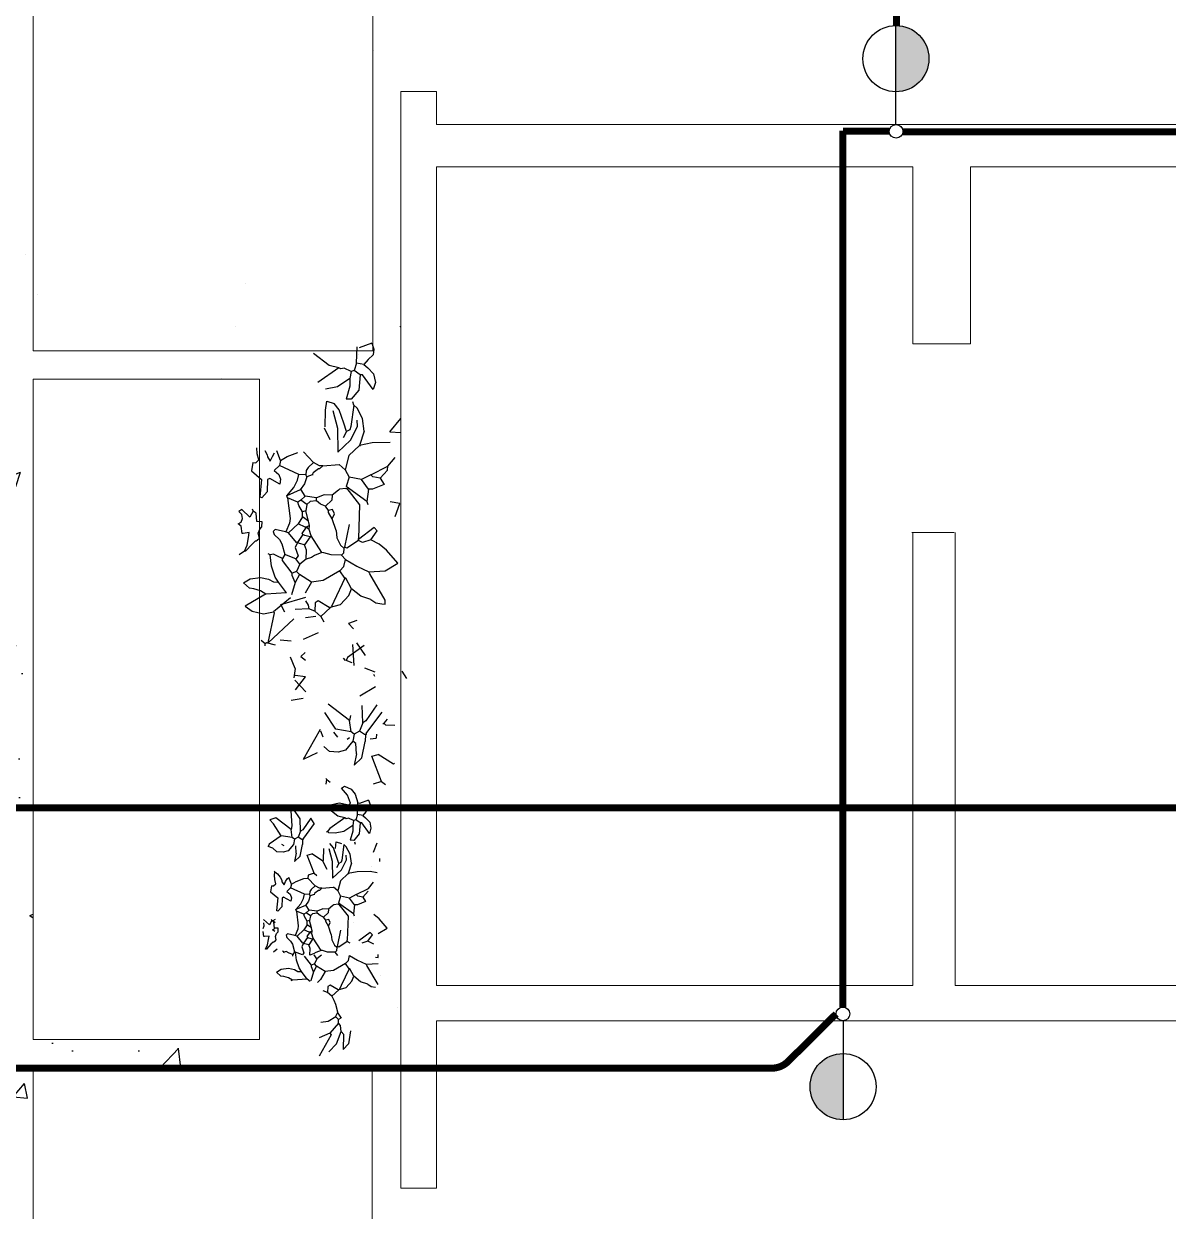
# Model space of a CAD drawing. Header units: millimetres. Extents: x 6597 to 20911, y -10306 to -132.
# Drawn here: x 11891 to 12376, y -1855 to -1351 of the extents above; entities that cross this region are included whole.
import ezdxf

# ---------------------------------------------------------------- set-up
doc = ezdxf.new("R2010")
doc.units = ezdxf.units.MM
doc.header["$LTSCALE"] = 25
doc.header["$MEASUREMENT"] = 0
for name, pattern in [('CENTER', [2, 1.25, -0.25, 0.25, -0.25]), ('CONTINU', [0]), ('DASHDOT', [1, 0.5, -0.25, 0, -0.25])]:
    doc.linetypes.add(name, pattern=pattern)
doc.layers.add('MAAI - ALVENARIA', color=7, linetype='Continuous', lineweight=0)
for name, color, linetype in [('MAAI - VEGETAÇÃO', 106, 'Continuous'), ('TOMADAS-TV', 4, 'Continuous'), ('tub-intrefone', 30, 'CENTER'), ('TUB-TV', 4, 'DASHDOT')]:
    doc.layers.add(name, color=color, linetype=linetype)

msp = doc.modelspace()

# ---------------------------------------------------------------- hatches: boundary and pattern name
at = {"layer": 'MAAI - VEGETAÇÃO', "transparency": 33554559}
h = msp.add_hatch(dxfattribs=at)
h.set_pattern_fill('AR-CONC', color=256, scale=10)
h.set_pattern_definition([(50, (-24630.43, -13486.307), (71.72602, -6.27521), [7.5, -82.5]), (355, (-24630.43, -13486.31), (-13.87513, 75.21921), [6, -66]), (100.45144, (-24624.45, -13486.83), (57.85088, 68.944), [6.37402, -70.11421]), (46.1842, (-24630.43, -13466.31), (106.72413, -16.55193), [11.25, -123.75]), (96.63564, (-24621.53, -13467.69), (93.4662, 97.41186), [9.56103, -105.17138]), (351.18416, (-24630.43, -13466.31), (93.4662, 97.41186), [9, -99]), (21, (-24620.43, -13471.307), (59.690705, -40.26189), [7.5, -82.5]), (326, (-24620.43, -13471.31), (24.33153, 72.515), [6, -66]), (71.45144, (-24615.45, -13474.66), (84.02224, 32.25312), [6.37402, -70.11421]), (37.5, (-24630.427, -13486.307), (1.215986, 33.289385), [0, -65.2, 0, -67, 0, -66.25]), (7.5, (-24630.427, -13486.307), (26.306954, 39.44117), [0, -38.2, 0, -63.7, 0, -25.25]), (327.5, (-24652.727, -13486.307), (53.382244, -2.255487), [0, -25, 0, -78, 0, -103.5]), (317.5, (-24662.727, -13486.307), (58.318617, 10.0105), [0, -32.5, 0, -51.8, 0, -73.5])])
edge = h.paths.add_edge_path()
edge.add_line((11990.93, -1781.79), (11894.93, -1781.79))
edge.add_line((11894.93, -1781.79), (11894.93, -1501.77))
edge.add_line((11894.93, -1501.77), (11882.93, -1501.77))
edge.add_line((11882.93, -1501.77), (11882.93, -1781.79))
edge.add_line((11882.93, -1781.79), (11655.93, -1781.79))
edge.add_line((11655.93, -1781.79), (11655.93, -1501.77))
edge.add_line((11655.93, -1501.77), (11643.93, -1501.77))
edge.add_spline(control_points=[(11643.93, -1501.77), (11643.93, -1600.71), (11643.93, -1699.66), (11643.93, -1793.79)], knot_values=[0.621394, 0.621394, 0.621394, 0.621394, 1, 1, 1, 1], weights=[1, 1, 1, 1], degree=3, periodic=0)
edge.add_line((11643.93, -1793.79), (11894.93, -1793.79))
edge.add_line((11894.93, -1793.79), (11990.93, -1793.79))
edge.add_line((11990.93, -1793.79), (11990.93, -1781.79))
at = {"layer": 'TOMADAS-TV'}
for points in [[(12260.83, -1379.86, 0.414214), (12274.83, -1365.86, 0.414214), (12260.83, -1351.86)], [(12238.4, -1787.72, 0.414214), (12224.4, -1801.72, 0.414214), (12238.4, -1815.72)]]:
    msp.add_hatch(color=256, dxfattribs=at).paths.add_polyline_path(points)

# ---------------------------------------------------------------- linework, layer by layer
at = {"layer": 'MAAI - ALVENARIA'}
for p, q in [((11894.93, -1489.77), (11894.93, -985.79)), ((12038.93, -985.79), (12038.93, -1489.77)), ((12065.93, -1379.79), (12050.93, -1379.79)), ((12065.93, -1393.79), (12065.93, -1379.79)), ((12480.93, -1393.79), (12065.93, -1393.79)), ((12065.93, -1496.29), (12065.93, -1411.79)), ((12065.93, -1411.79), (12267.93, -1411.79)), ((12267.93, -1411.79), (12267.93, -1486.8)), ((12292.43, -1486.78), (12292.43, -1411.79)), ((12292.43, -1411.79), (12465.93, -1411.79)), ((12038.93, -1489.77), (11894.93, -1489.77)), ((12267.93, -1486.8), (12292.43, -1486.78)), ((12065.93, -1758.79), (12065.93, -1496.29)), ((11894.93, -1781.79), (11894.93, -1501.77)), ((11990.93, -1501.77), (11894.93, -1501.77)), ((11990.93, -1501.77), (11990.93, -1781.79)), ((12285.54, -1566.79), (12267.54, -1566.81)), ((12267.93, -1566.8), (12267.93, -1758.79)), ((12285.93, -1758.79), (12285.93, -1566.78)), ((12050.93, -1758.79), (12050.93, -1844.79)), ((12267.93, -1758.79), (12065.93, -1758.79)), ((12465.93, -1758.79), (12285.93, -1758.79)), ((12065.93, -1844.79), (12065.93, -1773.79)), ((12544.9, -1773.79), (12065.93, -1773.79)), ((11990.93, -1781.79), (11894.93, -1781.79)), ((11895.35, -2265.8), (11894.93, -1793.79)), ((11894.93, -1793.79), (12038.71, -1793.79)), ((12038.71, -1793.79), (12039.14, -2265.8)), ((12050.93, -1844.79), (12050.93, -1844.79)), ((12050.93, -1844.79), (12050.93, -1844.79)), ((12050.93, -1844.79), (12065.93, -1844.79))]:
    msp.add_line(p, q, dxfattribs=at)
at = {"layer": 'MAAI - ALVENARIA', "linetype": 'CONTINU'}
for p, q in [((12050.93, -1379.79), (12050.93, -1669.03)), ((12050.93, -1669.03), (12050.93, -1758.79))]:
    msp.add_line(p, q, dxfattribs=at)
at = {"layer": 'MAAI - VEGETAÇÃO', "linetype": 'Continuous', "transparency": 33554559}
for p, q in [((12039.46, -1362.23), (12039.46, -1362.23)), ((11891.83, -1449.07), (11891.83, -1449.07)), ((11985.18, -1461.3), (11985.18, -1461.3)), ((11896.88, -1465.67), (11896.88, -1465.67)), ((11980.83, -1479.52), (11980.83, -1479.52)), ((12050.55, -1479.41), (12050.93, -1479.27)), ((12050.55, -1479.41), (12050.93, -1479.67)), ((12032.95, -1491.39), (12032.95, -1491.39)), ((11974.63, -1501.4), (11974.63, -1501.4)), ((12046.21, -1524.01), (12050.93, -1518.39)), ((12046.21, -1524.01), (12050.93, -1524.42)), ((12038.7, -1626.64), (12038.7, -1626.64)), ((12023.55, -1647.65), (12023.55, -1647.65)), ((12038.56, -1708.17), (12038.56, -1708.17)), ((12030.99, -1732.2), (12030.99, -1732.2)), ((12042.27, -1754.65), (12042.27, -1754.65)), ((12050.86, -1757.08), (12050.86, -1757.08)), ((12049.58, -1768), (12049.58, -1768)), ((12021.02, -1779), (12021.02, -1779)), ((11966.01, -1792.64), (11966.01, -1792.64)), ((11886.53, -1806.06), (11891.35, -1800.32)), ((11892.51, -1806.59), (11891.35, -1800.32)), ((11886.53, -1806.06), (11892.51, -1806.58))]:
    msp.add_line(p, q, dxfattribs=at)
at = {"layer": 'MAAI - VEGETAÇÃO', "transparency": 33554559}
for p, q in [((12032.11, -1495.02), (12032.34, -1488.03)), ((12038.52, -1486.48), (12033.2, -1488.49)), ((12038.52, -1486.48), (12039.49, -1489.02)), ((12039.49, -1489.02), (12039.2, -1491.42)), ((12020.52, -1496.01), (12013.87, -1490.91)), ((12032.11, -1495.02), (12031.13, -1498.05)), ((12035.15, -1495.56), (12032.11, -1495.02)), ((12036.97, -1493.43), (12035.15, -1495.56)), ((12039.2, -1491.42), (12036.97, -1493.43)), ((12024.6, -1496.96), (12015.64, -1503.22)), ((12024.6, -1496.96), (12020.52, -1496.01)), ((12025.46, -1497.42), (12024.6, -1496.96)), ((12026.79, -1497.03), (12025.46, -1497.42)), ((12029.8, -1498.44), (12026.79, -1497.03)), ((12029.8, -1498.44), (12029.26, -1501.49)), ((12031.13, -1498.05), (12029.8, -1498.44)), ((12033.69, -1499.89), (12031.13, -1498.05)), ((12033.69, -1499.89), (12033.04, -1506.43)), ((12034.57, -1499.92), (12033.69, -1499.89)), ((12039.17, -1506.19), (12034.57, -1499.92)), ((12035.15, -1495.56), (12036.85, -1496.93)), ((12036.85, -1496.93), (12039.35, -1499.46)), ((12039.35, -1499.46), (12040.07, -1503.1)), ((12024.01, -1504.97), (12018.92, -1506)), ((12029.26, -1501.49), (12024.01, -1504.97)), ((12029.28, -1504.74), (12027.66, -1510.18)), ((12029.26, -1501.49), (12029.28, -1504.74)), ((12040.07, -1503.1), (12039.17, -1506.19)), ((12029.84, -1510.26), (12027.66, -1510.18)), ((12033.04, -1506.43), (12029.84, -1510.26)), ((12018.75, -1521.95), (12018.99, -1514.95)), ((12018.99, -1514.95), (12019.56, -1511.04)), ((12019.56, -1511.04), (12022.59, -1512.01)), ((12021.99, -1514.98), (12023.97, -1522.52)), ((12024.68, -1514.71), (12022.59, -1512.01)), ((12026.68, -1520.46), (12024.68, -1514.71)), ((12030.88, -1512.73), (12029.69, -1521.88)), ((12030.88, -1512.73), (12030.48, -1511.4)), ((12032.3, -1514.1), (12030.88, -1512.73)), ((12034.68, -1518.4), (12032.3, -1514.1)), ((12027.87, -1524), (12026.68, -1520.46)), ((12032.48, -1521.83), (12032.29, -1519.07)), ((12035.32, -1523.81), (12034.68, -1518.4)), ((12018.3, -1522.37), (12020.76, -1527.26)), ((12023.97, -1522.52), (12024.19, -1532.68)), ((12027.87, -1524), (12026.47, -1526.58)), ((12029.21, -1523.17), (12027.87, -1524)), ((12029.69, -1521.88), (12029.21, -1523.17)), ((12029.58, -1527.61), (12032.48, -1521.83)), ((12035.32, -1523.81), (12033.36, -1529.87)), ((12024.19, -1532.68), (12029.58, -1527.61)), ((12033.36, -1529.87), (12028.85, -1534.1)), ((12038.75, -1528.78), (12033.36, -1529.87)), ((12033.36, -1529.87), (12033.8, -1529.89)), ((12046.33, -1528.64), (12038.75, -1528.78)), ((11990.01, -1533.45), (11989.85, -1530.88)), ((11990.72, -1535.88), (11990.01, -1533.45)), ((11993.26, -1532.04), (11994.13, -1533.83)), ((11994.13, -1533.83), (11994.26, -1534.69)), ((11994.26, -1534.69), (11995.52, -1536.48)), ((11995.52, -1536.48), (11996.38, -1534.47)), ((11996.38, -1534.47), (11997.27, -1532.98)), ((11999.9, -1536.19), (11998.28, -1532.2)), ((11999.9, -1536.19), (12002.69, -1534.6)), ((12002.69, -1534.6), (12007.13, -1532.82)), ((12013.87, -1537.1), (12009.65, -1532.58)), ((12028.85, -1534.1), (12027.33, -1540.17)), ((12045.36, -1538.65), (12048.43, -1534.93)), ((11988.06, -1537.1), (11987.5, -1540.58)), ((11987.5, -1540.58), (11991.75, -1544.23)), ((11988.06, -1537.1), (11989.37, -1537.15)), ((11989.37, -1537.15), (11990.72, -1535.88)), ((11999.39, -1538.36), (11997.13, -1540.47)), ((11997.13, -1540.47), (11999.07, -1542.12)), ((11999.9, -1536.19), (11999.39, -1538.36)), ((12007.57, -1542.13), (11999.39, -1538.36)), ((12010.69, -1540.49), (12010.63, -1542.24)), ((12011.61, -1539.21), (12010.69, -1540.49)), ((12013.87, -1537.1), (12011.61, -1539.21)), ((12015.97, -1539.79), (12013.72, -1541.46)), ((12016.45, -1538.49), (12013.87, -1537.1)), ((12016.4, -1539.81), (12015.97, -1539.79)), ((12017.76, -1538.54), (12016.4, -1539.81)), ((12017.76, -1538.54), (12016.45, -1538.49)), ((12017.76, -1538.54), (12024.78, -1537.9)), ((12027.33, -1540.17), (12024.78, -1537.9)), ((12027.33, -1540.17), (12028.97, -1543.29)), ((12038.19, -1542.29), (12045.36, -1538.65)), ((12042.08, -1543.73), (12045.26, -1540.34)), ((12045.26, -1540.34), (12045.32, -1538.59)), ((11991.75, -1544.23), (11991.07, -1551.64)), ((11994.38, -1544.32), (11994.2, -1549.56)), ((11995.27, -1543.91), (11994.38, -1544.32)), ((11999.56, -1546.24), (11995.27, -1543.91)), ((11999.07, -1542.12), (11999.84, -1544.15)), ((11999.84, -1544.15), (11999.56, -1546.24)), ((12005.53, -1547.72), (12007.07, -1544.56)), ((12007.07, -1544.56), (12007.57, -1542.13)), ((12010.63, -1542.24), (12007.57, -1542.13)), ((12011.04, -1543.12), (12010.06, -1546.15)), ((12011.04, -1543.12), (12010.63, -1542.24)), ((12013.26, -1542.32), (12011.04, -1543.12)), ((12013.72, -1541.46), (12013.26, -1542.32)), ((12013.69, -1542.34), (12013.26, -1542.32)), ((12028.97, -1543.29), (12027.73, -1547.32)), ((12034.19, -1544.34), (12028.97, -1543.29)), ((12038.19, -1542.29), (12034.19, -1544.34)), ((12037.12, -1548.38), (12034.19, -1544.34)), ((12039.04, -1543.19), (12038.19, -1542.29)), ((12042.08, -1543.73), (12039.04, -1543.19)), ((12042.08, -1543.73), (12043.74, -1546.41)), ((11994.2, -1549.56), (11991.93, -1552.11)), ((12002.46, -1551.15), (12005.53, -1547.72)), ((12008.23, -1548.72), (12002.46, -1551.15)), ((12010.06, -1546.15), (12008.23, -1548.72)), ((12008.67, -1548.73), (12008.23, -1548.72)), ((12010.33, -1551.41), (12008.67, -1548.73)), ((12024.41, -1548.82), (12021.72, -1550.92)), ((12024.86, -1548.4), (12024.41, -1548.82)), ((12027.5, -1548.05), (12024.86, -1548.4)), ((12027.5, -1548.05), (12027.94, -1548.07)), ((12036.5, -1553.61), (12027.73, -1547.32)), ((12027.94, -1548.07), (12033.39, -1555.08)), ((12037.12, -1548.38), (12036.5, -1553.61)), ((12038.86, -1548.43), (12037.12, -1548.38)), ((12043.74, -1546.41), (12038.86, -1548.43)), ((11991.93, -1552.11), (11991.07, -1551.64)), ((12002.87, -1552.04), (12002.46, -1551.15)), ((12002.87, -1552.04), (12003.89, -1560.82)), ((12007.18, -1553.93), (12002.87, -1552.04)), ((12008.52, -1553.1), (12007.18, -1553.93)), ((12007.57, -1555.26), (12007.18, -1553.93)), ((12009.23, -1557.94), (12007.57, -1555.26)), ((12010.33, -1551.41), (12008.52, -1553.1)), ((12011.08, -1554.94), (12008.52, -1553.1)), ((12015.12, -1552.01), (12010.33, -1551.41)), ((12011.08, -1554.94), (12010.56, -1557.55)), ((12012.44, -1553.67), (12011.08, -1554.94)), ((12015.07, -1553.32), (12012.44, -1553.67)), ((12015.07, -1553.32), (12015.12, -1552.01)), ((12016.78, -1554.69), (12015.07, -1553.32)), ((12018.43, -1550.8), (12015.12, -1552.01)), ((12018.93, -1555.64), (12016.78, -1554.69)), ((12021.72, -1550.92), (12018.43, -1550.8)), ((12021.64, -1553.11), (12018.93, -1555.64)), ((12020.19, -1557.43), (12018.93, -1555.64)), ((12021.72, -1550.92), (12021.64, -1553.11)), ((12033.39, -1555.08), (12032.92, -1569.24)), ((12036.5, -1553.61), (12036.9, -1554.93)), ((12050.51, -1554.48), (12046.33, -1553.73)), ((12048.43, -1560.03), (12050.51, -1554.48)), ((11983.45, -1557.07), (11982.11, -1557.9)), ((11983.5, -1559.06), (11982.11, -1557.9)), ((11986.84, -1560.25), (11983.45, -1557.07)), ((11983.75, -1560.86), (11983.5, -1559.06)), ((11988.24, -1557.67), (11986.84, -1560.25)), ((11987.83, -1556.78), (11988.24, -1557.67)), ((11989.52, -1558.59), (11988.24, -1557.67)), ((11989.84, -1562.1), (11989.52, -1558.59)), ((12009.16, -1560.12), (12007.31, -1563.13)), ((12009.16, -1560.12), (12009.23, -1557.94)), ((12011.72, -1561.96), (12009.16, -1560.12)), ((12010.56, -1557.55), (12009.23, -1557.94)), ((12011.72, -1561.96), (12010.56, -1557.55)), ((12020.16, -1558.31), (12020.19, -1557.43)), ((12021.82, -1560.99), (12020.16, -1558.31)), ((12021.95, -1557.05), (12020.19, -1557.43)), ((12021.82, -1560.99), (12022.76, -1558.83)), ((12022.76, -1558.83), (12021.95, -1557.05)), ((11981.93, -1563.15), (11983.23, -1562.34)), ((11983.21, -1564.07), (11981.93, -1563.15)), ((11983.55, -1567.14), (11983.21, -1564.07)), ((11983.23, -1562.34), (11983.75, -1560.86)), ((11992.03, -1562.17), (11989.84, -1562.1)), ((11990.44, -1566.99), (11991.04, -1565.29)), ((11991.04, -1565.29), (11991.95, -1564.36)), ((11991.95, -1564.36), (11992.03, -1562.17)), ((11997.61, -1565.42), (11996.7, -1566.27)), ((12001.95, -1566.44), (11997.61, -1565.42)), ((12003.65, -1562.8), (12002.04, -1566.48)), ((12007.31, -1563.13), (12003.24, -1566.93)), ((12003.89, -1560.82), (12003.65, -1562.8)), ((12010.32, -1564.54), (12007.31, -1563.13)), ((12010.76, -1564.55), (12008.92, -1567.12)), ((12010.76, -1564.55), (12010.32, -1564.54)), ((12012.1, -1563.72), (12010.76, -1564.55)), ((12012.04, -1565.47), (12010.76, -1564.55)), ((12012.1, -1563.72), (12011.72, -1561.96)), ((12012.04, -1565.47), (12012.1, -1563.72)), ((12012.83, -1568.12), (12012.04, -1565.47)), ((12023.4, -1565.85), (12021.82, -1560.99)), ((12027.1, -1572.98), (12029.17, -1563.42)), ((12039.63, -1564.65), (12032.9, -1569.67)), ((12040.9, -1566), (12039.63, -1564.65)), ((11983.98, -1567.15), (11983.55, -1567.14)), ((11986.62, -1566.8), (11983.98, -1567.15)), ((11985.72, -1572.06), (11986.3, -1568.87)), ((11986.3, -1568.87), (11986.62, -1566.8)), ((11989.13, -1570.39), (11987.77, -1571.66)), ((11989.56, -1570.4), (11989.13, -1570.39)), ((11990.01, -1569.98), (11989.56, -1570.4)), ((11990.01, -1569.98), (11990.92, -1569.14)), ((11990.92, -1569.14), (11990.44, -1566.99)), ((11996.7, -1566.27), (11997.1, -1567.59)), ((11997.1, -1567.59), (11999.35, -1569.75)), ((11999.35, -1569.75), (12000.46, -1571.59)), ((12003.24, -1566.93), (12001.95, -1566.44)), ((12006.61, -1570.98), (12003.24, -1566.93)), ((12009.35, -1567.57), (12007.04, -1570.99)), ((12008.92, -1567.12), (12009.35, -1567.57)), ((12010.21, -1568.03), (12009.35, -1567.57)), ((12012.38, -1568.55), (12010.07, -1571.97)), ((12012.38, -1568.55), (12010.21, -1568.03)), ((12012.83, -1568.12), (12012.38, -1568.55)), ((12017.4, -1575.28), (12012.83, -1568.12)), ((12023.4, -1565.85), (12023.71, -1569.06)), ((12023.71, -1569.06), (12025.3, -1572.13)), ((12032.89, -1570.11), (12027.96, -1573.44)), ((12032.89, -1570.11), (12032.9, -1569.67)), ((12034.6, -1571.04), (12032.89, -1570.11)), ((12032.9, -1569.67), (12032.92, -1569.24)), ((12038.14, -1569.85), (12034.6, -1571.04)), ((12038.14, -1569.85), (12040.9, -1566)), ((12041.73, -1571.68), (12038.14, -1569.85)), ((11984.61, -1574.61), (11982.37, -1576.29)), ((11984.61, -1574.61), (11985.72, -1572.06)), ((11985.05, -1574.63), (11984.61, -1574.61)), ((11987.77, -1571.66), (11985.05, -1574.63)), ((11995.49, -1576.29), (11994.63, -1575.82)), ((11996.82, -1575.9), (11995.49, -1576.29)), ((11998.53, -1576.83), (11996.82, -1575.9)), ((12000.46, -1571.59), (12001.62, -1576.06)), ((12007.04, -1570.99), (12006.1, -1573.15)), ((12006.1, -1573.15), (12007.29, -1576.69)), ((12007.04, -1570.99), (12006.61, -1570.98)), ((12007.9, -1571.46), (12007.04, -1570.99)), ((12010.07, -1571.97), (12007.9, -1571.46)), ((12010.87, -1574.18), (12010.07, -1571.97)), ((12010.74, -1578.12), (12010.87, -1574.18)), ((12017.4, -1575.28), (12014.3, -1576.49)), ((12018.27, -1575.31), (12017.4, -1575.28)), ((12021.3, -1576.28), (12018.27, -1575.31)), ((12025.3, -1572.13), (12026.65, -1573.4)), ((12026.58, -1575.59), (12025.67, -1576.43)), ((12026.65, -1573.4), (12026.58, -1575.59)), ((12027.1, -1572.98), (12026.65, -1573.4)), ((12027.96, -1573.44), (12027.1, -1572.98)), ((12044.8, -1574.19), (12041.73, -1571.68)), ((12049.66, -1579.78), (12044.8, -1574.19)), ((11995.48, -1576.73), (11995.49, -1576.29)), ((11995.99, -1581.08), (11995.49, -1576.29)), ((12000.69, -1577.78), (11998.53, -1576.83)), ((12000.66, -1578.65), (12000.69, -1577.78)), ((12004.85, -1584.04), (12000.66, -1578.65)), ((12001.62, -1576.06), (12000.69, -1577.78)), ((12006.37, -1577.97), (12001.62, -1576.06)), ((12007.29, -1576.69), (12006.37, -1577.97)), ((12008.05, -1580.21), (12006.37, -1577.97)), ((12008.05, -1580.21), (12006.63, -1583.23)), ((12010.74, -1578.12), (12008.05, -1580.21)), ((12012.96, -1577.31), (12010.74, -1578.12)), ((12014.3, -1576.49), (12012.96, -1577.31)), ((12025.67, -1576.43), (12021.3, -1576.28)), ((12027.36, -1578.24), (12025.67, -1576.43)), ((12026.67, -1581.22), (12027.36, -1578.24)), ((12027.36, -1578.24), (12032.15, -1581)), ((12044.29, -1583.01), (12049.66, -1579.78)), ((11986.96, -1586.45), (11991.37, -1585.85)), ((11991.37, -1585.85), (11994.79, -1586.49)), ((11997.64, -1585.69), (11995.99, -1581.08)), ((11999.04, -1587.79), (11997.64, -1585.69)), ((12004.83, -1584.92), (12004.85, -1584.04)), ((12006.03, -1588.02), (12004.83, -1584.92)), ((12006.63, -1583.23), (12004.85, -1584.04)), ((12007.9, -1584.58), (12006.03, -1588.02)), ((12007.9, -1584.58), (12006.63, -1583.23)), ((12013.04, -1587.82), (12007.9, -1584.58)), ((12025.02, -1582.97), (12017.88, -1587.11)), ((12025.02, -1582.97), (12026.67, -1581.22)), ((12027.1, -1586.1), (12025.02, -1582.97)), ((12032.15, -1581), (12037.25, -1583.38)), ((12037.25, -1583.38), (12044.29, -1583.01)), ((12037.66, -1584.27), (12037.25, -1583.38)), ((12044.28, -1595.43), (12037.66, -1584.27)), ((11984.15, -1588.16), (11986.96, -1586.45)), ((11984.15, -1588.16), (11986.7, -1590.43)), ((11988.55, -1590.62), (11986.7, -1590.43)), ((11991.34, -1591.46), (11988.55, -1590.62)), ((11994.79, -1586.49), (11996.86, -1587.71)), ((11996.86, -1587.71), (11998.6, -1587.77)), ((11999.04, -1587.79), (11998.6, -1587.77)), ((12002.39, -1592.27), (11999.04, -1587.79)), ((12006.03, -1588.02), (12004.55, -1593.22)), ((12013.04, -1587.82), (12010.26, -1592.54)), ((12017.88, -1587.11), (12013.04, -1587.82)), ((12027.1, -1586.1), (12022.39, -1596.01)), ((12027.54, -1586.12), (12027.1, -1586.1)), ((12030.01, -1590.58), (12027.54, -1586.12)), ((12028.79, -1593.54), (12030.01, -1590.58)), ((12033.84, -1593.77), (12030.01, -1590.58)), ((11992.73, -1593.26), (11984.85, -1597.99)), ((11993.62, -1592.85), (11991.34, -1591.46)), ((11993.62, -1592.85), (11992.73, -1593.26)), ((12002.39, -1592.27), (11993.62, -1592.85)), ((12004.07, -1594.52), (11996.87, -1600.4)), ((11999.92, -1597.22), (12010.57, -1594.22)), ((12010.4, -1595.74), (12011.6, -1597.59)), ((12015.84, -1595.79), (12014.5, -1596.62)), ((12020.55, -1598.57), (12015.84, -1595.79)), ((12022.39, -1596.01), (12021.44, -1598.16)), ((12025.29, -1597.24), (12028.79, -1593.54)), ((12038.17, -1595.22), (12033.84, -1593.77)), ((12038.17, -1595.22), (12040.26, -1596.54)), ((12044.23, -1597.18), (12044.28, -1595.43)), ((11984.85, -1597.99), (11987.83, -1600.16)), ((11987.83, -1600.16), (11992.65, -1601.22)), ((11992.65, -1601.22), (11996.87, -1600.4)), ((11994.62, -1613.51), (11997.29, -1600.85)), ((11997.29, -1600.85), (11996.87, -1600.4)), ((12001.73, -1600.58), (11999.92, -1597.22)), ((12011.79, -1599.15), (12006.09, -1599.4)), ((12011.6, -1597.59), (12011.79, -1599.15)), ((12014.38, -1600.11), (12011.79, -1599.15)), ((12014.5, -1596.62), (12014.38, -1600.11)), ((12016.93, -1602.39), (12014.38, -1600.11)), ((12020.99, -1598.58), (12016.93, -1602.39)), ((12020.55, -1598.57), (12025.29, -1597.24)), ((12020.99, -1598.58), (12020.55, -1598.57)), ((12040.26, -1596.54), (12042.77, -1597.03)), ((12042.77, -1597.03), (12044.23, -1597.18)), ((12005.52, -1603.31), (11994.62, -1613.51)), ((12010.39, -1602.79), (12014.77, -1602.22)), ((12016.93, -1602.39), (12018.16, -1604.62)), ((12032.21, -1604.13), (12028.67, -1605.32)), ((12030.78, -1607.58), (12028.67, -1605.32)), ((12015.76, -1609.27), (12009.4, -1612.06)), ((11993.39, -1613.98), (11991.69, -1612.61)), ((11993.36, -1614.86), (11993.39, -1613.98)), ((11993.84, -1613.56), (11993.39, -1613.98)), ((11997.75, -1614.57), (11993.84, -1613.56)), ((12004.34, -1612.85), (11999.65, -1612.37)), ((12035.36, -1614.73), (12028.19, -1619.74)), ((12030.4, -1614.31), (12030.98, -1623.08)), ((12035.93, -1618.87), (12032.17, -1613.5)), ((12006.09, -1624.49), (12004.07, -1619.61)), ((12010.26, -1617.63), (12008.45, -1619.32)), ((12008.45, -1619.32), (12010.4, -1620.83)), ((12026.46, -1620.1), (12027.3, -1621.01)), ((12028.19, -1619.74), (12027.71, -1621.04)), ((12030.3, -1622), (12027.71, -1621.04)), ((12006.09, -1624.49), (12005.52, -1628.41)), ((12039.93, -1625.99), (12035.62, -1624.24)), ((12053.46, -1628.71), (12051.38, -1625.57)), ((12010.57, -1634.27), (12005.93, -1629.3)), ((12010.39, -1627.89), (12006.04, -1627.42)), ((12006.17, -1633.52), (12010.39, -1627.89)), ((12039.82, -1627.87), (12039.41, -1626.98)), ((12033.55, -1636.03), (12040.06, -1632.08)), ((12009.4, -1637.15), (12004.34, -1637.94)), ((12029.08, -1646.45), (12020.12, -1639.58)), ((12034.73, -1647.51), (12034.54, -1640.07)), ((12040.68, -1639.84), (12036.07, -1646.68)), ((12023.26, -1650.19), (12018.69, -1643.03)), ((12029.59, -1644.28), (12029.08, -1646.45)), ((12042.76, -1642.97), (12036.35, -1651.5)), ((12045.05, -1645.86), (12043.68, -1647.56)), ((12016.6, -1650.22), (12009.41, -1662.99)), ((12016.78, -1650.91), (12017.77, -1653.33)), ((12022.35, -1651.42), (12024.05, -1653.48)), ((12029.79, -1651.28), (12023.26, -1650.19)), ((12029.79, -1651.28), (12029.08, -1646.45)), ((12031.07, -1652.2), (12029.79, -1651.28)), ((12033.3, -1650.96), (12031.07, -1652.2)), ((12034.73, -1647.51), (12033.3, -1650.96)), ((12035.44, -1652.35), (12033.3, -1650.96)), ((12036.07, -1646.68), (12034.73, -1647.51)), ((12043.68, -1647.56), (12043.22, -1647.98)), ((12044.52, -1648.47), (12043.68, -1647.56)), ((12048.33, -1648.65), (12044.52, -1648.47)), ((12030.53, -1655.24), (12027.34, -1659.08)), ((12028.06, -1654.42), (12029.07, -1653.64)), ((12031.07, -1652.2), (12030.53, -1655.24)), ((12031.81, -1656.16), (12030.53, -1655.24)), ((12032.1, -1660.55), (12031.81, -1656.16)), ((12034.36, -1662.25), (12035.78, -1655.42)), ((12035.88, -1652.36), (12035.44, -1652.35)), ((12035.88, -1652.36), (12035.78, -1655.42)), ((12036.33, -1651.94), (12035.88, -1652.36)), ((12036.32, -1652.38), (12035.88, -1652.36)), ((12036.32, -1652.38), (12036.33, -1651.94)), ((12036.33, -1651.94), (12036.35, -1651.5)), ((12037.92, -1654.27), (12040.44, -1654.02)), ((12040.49, -1652.28), (12040.44, -1654.02)), ((12015.39, -1660.24), (12009.41, -1662.99)), ((12020.56, -1659.58), (12018.21, -1657.46)), ((12024.34, -1659.91), (12020.56, -1659.58)), ((12027.34, -1659.08), (12024.34, -1659.91)), ((12032.1, -1660.55), (12031.1, -1665.36)), ((12038.63, -1661.64), (12041.28, -1660.86)), ((12047.71, -1665.01), (12041.28, -1660.86)), ((12031.1, -1665.36), (12034.36, -1662.25)), ((12042.65, -1672.28), (12038.63, -1661.64)), ((12047.71, -1665.01), (12048.16, -1664.59)), ((12019.49, -1671.5), (12019.06, -1671.05)), ((12019.25, -1673.52), (12019.49, -1671.5)), ((12019.49, -1671.5), (12020.97, -1672.61)), ((12025.67, -1675.15), (12026.96, -1674.25)), ((12028.28, -1678.14), (12025.67, -1675.15)), ((12026.96, -1674.25), (12029.87, -1675.6)), ((12029.87, -1675.6), (12031.46, -1677.67)), ((12042.65, -1672.28), (12039.11, -1673.47)), ((12042.65, -1672.28), (12044.35, -1673.65)), ((12021.04, -1682.22), (12024.7, -1681.33)), ((12024.7, -1681.33), (12028.89, -1682.17)), ((12029.54, -1681.56), (12028.28, -1678.14)), ((12029.54, -1681.56), (12028.89, -1682.17)), ((12031.46, -1677.67), (12032.68, -1681.35)), ((12032.51, -1686.37), (12032.68, -1681.35)), ((12033.3, -1681.69), (12032.68, -1681.35)), ((12037.11, -1680.24), (12033.3, -1681.69)), ((12037.11, -1680.24), (12037.81, -1682.06)), ((12005.55, -1684.24), (12004.28, -1684.82)), ((12004.28, -1684.82), (12004.7, -1691.11)), ((12008.25, -1688.09), (12005.55, -1684.24)), ((12019.43, -1683.42), (12021.04, -1682.22)), ((12024.2, -1687.08), (12019.43, -1683.42)), ((12032.51, -1686.37), (12031.81, -1688.54)), ((12034.7, -1686.75), (12032.51, -1686.37)), ((12036, -1685.23), (12034.7, -1686.75)), ((12037.6, -1683.78), (12036, -1685.23)), ((12037.81, -1682.06), (12037.6, -1683.78)), ((11997.9, -1687.75), (11995.36, -1688.6)), ((11996.88, -1690.22), (11995.36, -1688.6)), ((12000.16, -1695.35), (11996.88, -1690.22)), ((12004.33, -1692.67), (11997.9, -1687.75)), ((12004.7, -1691.11), (12004.33, -1692.67)), ((12008.38, -1693.43), (12008.25, -1688.09)), ((12012.65, -1687.93), (12009.34, -1692.84)), ((12014.14, -1690.17), (12009.54, -1696.29)), ((12014.14, -1690.17), (12012.65, -1687.93)), ((12027.13, -1687.76), (12020.7, -1692.25)), ((12027.13, -1687.76), (12024.2, -1687.08)), ((12030.47, -1691.01), (12026.7, -1693.5)), ((12027.75, -1688.09), (12027.13, -1687.76)), ((12028.7, -1687.81), (12027.75, -1688.09)), ((12030.86, -1688.82), (12028.7, -1687.81)), ((12030.86, -1688.82), (12030.47, -1691.01)), ((12030.47, -1691.01), (12030.48, -1693.34)), ((12031.81, -1688.54), (12030.86, -1688.82)), ((12033.65, -1689.86), (12031.81, -1688.54)), ((12033.65, -1689.86), (12033.18, -1694.55)), ((12034.28, -1689.88), (12033.65, -1689.86)), ((12037.58, -1694.38), (12034.28, -1689.88)), ((12034.7, -1686.75), (12035.92, -1687.74)), ((12035.92, -1687.74), (12037.71, -1689.55)), ((12037.71, -1689.55), (12038.22, -1692.16)), ((12000.16, -1695.35), (11995.02, -1698.95)), ((12004.84, -1696.14), (12000.16, -1695.35)), ((12004.84, -1696.14), (12004.33, -1692.67)), ((12005.76, -1696.8), (12004.84, -1696.14)), ((12007.36, -1695.91), (12005.76, -1696.8)), ((12008.38, -1693.43), (12007.36, -1695.91)), ((12008.89, -1696.9), (12007.36, -1695.91)), ((12009.34, -1692.84), (12008.38, -1693.43)), ((12009.53, -1696.61), (12009.21, -1696.91)), ((12009.52, -1696.92), (12009.53, -1696.61)), ((12009.53, -1696.61), (12009.54, -1696.29)), ((12019.72, -1693.47), (12019.4, -1693.77)), ((12020.7, -1692.25), (12019.72, -1693.47)), ((12020.33, -1694.12), (12019.72, -1693.47)), ((12023.06, -1694.25), (12020.33, -1694.12)), ((12026.7, -1693.5), (12023.06, -1694.25)), ((12030.48, -1693.34), (12029.32, -1697.24)), ((12033.18, -1694.55), (12030.89, -1697.3)), ((12038.22, -1692.16), (12037.58, -1694.38)), ((11995.02, -1698.95), (11994.67, -1699.88)), ((11996.53, -1700.57), (11994.67, -1699.88)), ((11998.22, -1702.09), (11996.53, -1700.57)), ((12001.37, -1699.64), (12000.45, -1698.98)), ((12003.08, -1701.73), (12000.93, -1702.32)), ((12005.37, -1698.98), (12003.08, -1701.73)), ((12005.76, -1696.8), (12005.37, -1698.98)), ((12006.5, -1702.78), (12006.29, -1699.64)), ((12008.12, -1704.01), (12009.13, -1699.11)), ((12009.21, -1696.91), (12008.89, -1696.9)), ((12009.21, -1696.91), (12009.13, -1699.11)), ((12009.52, -1696.92), (12009.21, -1696.91)), ((12018.01, -1705.68), (12018.18, -1700.67)), ((12020.33, -1700.68), (12021.76, -1706.1)), ((12022.27, -1700.49), (12020.76, -1698.55)), ((12023.7, -1704.62), (12022.27, -1700.49)), ((12023.1, -1700.67), (12023.51, -1697.85)), ((12023.51, -1697.85), (12025.69, -1698.55)), ((12026.71, -1699.07), (12025.86, -1705.63)), ((12027.73, -1700.05), (12026.71, -1699.07)), ((12029.44, -1703.14), (12027.73, -1700.05)), ((12030.89, -1697.3), (12029.32, -1697.24)), ((12031.63, -1699.07), (12031.35, -1698.12)), ((12039.3, -1702.33), (12040.8, -1698.35)), ((12000.93, -1702.32), (11998.22, -1702.09)), ((12006.5, -1702.78), (12005.78, -1706.23)), ((12005.78, -1706.23), (12008.12, -1704.01)), ((12011.18, -1703.57), (12013.08, -1703)), ((12014.06, -1711.2), (12011.18, -1703.57)), ((12017.69, -1705.98), (12013.08, -1703)), ((12017.69, -1705.98), (12018.01, -1705.68)), ((12017.69, -1705.98), (12019.46, -1709.49)), ((12021.76, -1706.1), (12021.91, -1713.38)), ((12024.56, -1707.16), (12023.7, -1704.62)), ((12025.52, -1706.56), (12024.56, -1707.16)), ((12025.86, -1705.63), (12025.52, -1706.56)), ((12025.78, -1709.74), (12027.86, -1705.6)), ((12027.86, -1705.6), (12027.73, -1703.61)), ((12029.89, -1707.02), (12029.44, -1703.14)), ((12041.95, -1706.2), (12041.99, -1704.95)), ((11997.45, -1710.64), (11997.15, -1710.31)), ((11997.28, -1712.09), (11997.45, -1710.64)), ((11997.45, -1710.64), (11998.51, -1711.44)), ((11998.51, -1711.44), (11999.73, -1712.92)), ((12014.06, -1711.2), (12011.52, -1712.05)), ((12014.06, -1711.2), (12015.29, -1712.18)), ((12021.91, -1713.38), (12025.78, -1709.74)), ((12024.56, -1707.16), (12023.55, -1709)), ((12028.49, -1711.37), (12025.25, -1714.4)), ((12029.89, -1707.02), (12028.49, -1711.37)), ((12032.36, -1710.59), (12028.49, -1711.37)), ((12028.49, -1711.37), (12028.81, -1711.38)), ((12037.8, -1710.48), (12032.36, -1710.59)), ((12040.8, -1711.01), (12037.8, -1710.48)), ((11996, -1716.55), (11995.6, -1719.05)), ((11996, -1716.55), (11996.94, -1716.58)), ((11996.94, -1716.58), (11997.91, -1715.67)), ((11997.4, -1713.94), (11997.28, -1712.09)), ((11997.91, -1715.67), (11997.4, -1713.94)), ((11999.73, -1712.92), (12000.35, -1714.21)), ((12000.35, -1714.21), (12000.45, -1714.82)), ((12000.45, -1714.82), (12001.35, -1716.1)), ((12001.35, -1716.1), (12001.97, -1714.67)), ((12001.97, -1714.67), (12002.61, -1713.59)), ((12002.61, -1713.59), (12003.33, -1713.03)), ((12004.49, -1715.9), (12003.33, -1713.03)), ((12004.49, -1715.9), (12004.12, -1717.45)), ((12004.49, -1715.9), (12006.49, -1714.76)), ((12006.49, -1714.76), (12009.67, -1713.48)), ((12009.67, -1713.48), (12011.48, -1713.31)), ((12011.52, -1712.05), (12011.48, -1713.31)), ((12014.51, -1716.55), (12011.48, -1713.31)), ((12014.51, -1716.55), (12012.89, -1718.06)), ((12016.36, -1717.55), (12014.51, -1716.55)), ((12025.25, -1714.4), (12024.17, -1718.75)), ((12037.1, -1717.66), (12039.3, -1715)), ((11995.6, -1719.05), (11998.65, -1721.66)), ((11998.65, -1721.66), (11998.16, -1726.98)), ((12000.53, -1721.73), (12000.4, -1725.49)), ((12001.17, -1721.43), (12000.53, -1721.73)), ((12004.25, -1723.11), (12001.17, -1721.43)), ((12004.12, -1717.45), (12002.5, -1718.97)), ((12002.5, -1718.97), (12003.89, -1720.15)), ((12003.89, -1720.15), (12004.45, -1721.61)), ((12010, -1720.16), (12004.12, -1717.45)), ((12004.45, -1721.61), (12004.25, -1723.11)), ((12008.53, -1724.17), (12009.63, -1721.9)), ((12009.63, -1721.9), (12010, -1720.16)), ((12012.19, -1720.23), (12010, -1720.16)), ((12012.48, -1720.87), (12011.78, -1723.05)), ((12012.23, -1718.98), (12012.19, -1720.23)), ((12012.48, -1720.87), (12012.19, -1720.23)), ((12012.89, -1718.06), (12012.23, -1718.98)), ((12014.07, -1720.3), (12012.48, -1720.87)), ((12014.41, -1719.68), (12014.07, -1720.3)), ((12014.39, -1720.31), (12014.07, -1720.3)), ((12016.02, -1718.48), (12014.41, -1719.68)), ((12016.33, -1718.49), (12016.02, -1718.48)), ((12017.3, -1717.58), (12016.33, -1718.49)), ((12017.3, -1717.58), (12016.36, -1717.55)), ((12017.3, -1717.58), (12022.34, -1717.12)), ((12024.17, -1718.75), (12022.34, -1717.12)), ((12024.17, -1718.75), (12025.35, -1720.99)), ((12025.35, -1720.99), (12024.45, -1723.88)), ((12029.09, -1721.74), (12025.35, -1720.99)), ((12031.96, -1720.27), (12029.09, -1721.74)), ((12031.19, -1724.64), (12029.09, -1721.74)), ((12031.96, -1720.27), (12037.1, -1717.66)), ((12032.57, -1720.92), (12031.96, -1720.27)), ((12034.75, -1721.31), (12032.57, -1720.92)), ((12034.75, -1721.31), (12037.03, -1718.87)), ((12034.75, -1721.31), (12035.94, -1723.23)), ((12000.4, -1725.49), (11998.77, -1727.32)), ((12006.33, -1726.63), (12008.53, -1724.17)), ((12010.47, -1724.88), (12006.33, -1726.63)), ((12006.62, -1727.27), (12006.33, -1726.63)), ((12011.78, -1723.05), (12010.47, -1724.88)), ((12010.78, -1724.89), (12010.47, -1724.88)), ((12011.97, -1726.82), (12010.67, -1728.03)), ((12011.97, -1726.82), (12010.78, -1724.89)), ((12015.41, -1727.25), (12011.97, -1726.82)), ((12017.79, -1726.38), (12015.41, -1727.25)), ((12020.14, -1726.46), (12017.79, -1726.38)), ((12020.14, -1726.46), (12020.09, -1728.03)), ((12022.07, -1724.96), (12020.14, -1726.46)), ((12022.4, -1724.66), (12022.07, -1724.96)), ((12024.29, -1724.41), (12022.4, -1724.66)), ((12024.29, -1724.41), (12024.6, -1724.42)), ((12030.75, -1728.39), (12024.45, -1723.88)), ((12024.6, -1724.42), (12028.51, -1729.44)), ((12031.19, -1724.64), (12030.75, -1728.39)), ((12032.44, -1724.68), (12031.19, -1724.64)), ((12035.94, -1723.23), (12032.44, -1724.68)), ((11995.12, -1733.16), (11992.69, -1730.88)), ((11996.13, -1731.31), (11995.12, -1733.16)), ((11995.83, -1730.67), (11996.13, -1731.31)), ((11997.05, -1731.97), (11996.13, -1731.31)), ((11997.61, -1730.88), (11996.65, -1731.47)), ((11997.65, -1732.3), (11996.65, -1731.47)), ((11997.28, -1734.48), (11997.05, -1731.97)), ((11998.77, -1727.32), (11998.16, -1726.98)), ((12006.62, -1727.27), (12007.35, -1733.57)), ((12009.71, -1728.62), (12006.62, -1727.27)), ((12010.67, -1728.03), (12009.71, -1728.62)), ((12009.99, -1729.58), (12009.71, -1728.62)), ((12011.18, -1731.5), (12009.99, -1729.58)), ((12012.51, -1729.35), (12010.67, -1728.03)), ((12011.13, -1733.07), (12011.18, -1731.5)), ((12012.14, -1731.22), (12011.18, -1731.5)), ((12012.51, -1729.35), (12012.14, -1731.22)), ((12012.97, -1734.38), (12012.14, -1731.22)), ((12013.48, -1728.44), (12012.51, -1729.35)), ((12015.38, -1728.19), (12013.48, -1728.44)), ((12015.38, -1728.19), (12015.41, -1727.25)), ((12016.6, -1729.17), (12015.38, -1728.19)), ((12018.14, -1729.85), (12016.6, -1729.17)), ((12020.09, -1728.03), (12018.14, -1729.85)), ((12019.04, -1731.13), (12018.14, -1729.85)), ((12019.02, -1731.76), (12019.04, -1731.13)), ((12020.21, -1733.68), (12019.02, -1731.76)), ((12020.31, -1730.86), (12019.04, -1731.13)), ((12020.89, -1732.14), (12020.31, -1730.86)), ((12028.51, -1729.44), (12028.17, -1739.6)), ((12030.75, -1728.39), (12031.03, -1729.34)), ((12041.62, -1730.49), (12039.41, -1728.68)), ((12045.11, -1734.5), (12041.62, -1730.49)), ((11992.76, -1738.1), (11992.52, -1735.89)), ((11992.53, -1734.65), (11992.91, -1733.59)), ((11992.91, -1733.59), (11992.73, -1732.3)), ((11996.52, -1735.23), (11997.46, -1734.65)), ((11997.44, -1735.89), (11996.52, -1735.23)), ((11998.84, -1734.54), (11997.28, -1734.48)), ((11997.7, -1737.99), (11998.14, -1736.77)), ((11998.14, -1736.77), (11998.79, -1736.1)), ((11998.79, -1736.1), (11998.84, -1734.54)), ((12002.84, -1736.87), (12002.2, -1737.47)), ((12005.96, -1737.6), (12002.84, -1736.87)), ((12007.18, -1734.98), (12006.03, -1737.63)), ((12009.8, -1735.22), (12006.89, -1737.94)), ((12007.35, -1733.57), (12007.18, -1734.98)), ((12011.13, -1733.07), (12009.8, -1735.22)), ((12011.97, -1736.23), (12009.8, -1735.22)), ((12012.28, -1736.24), (12010.96, -1738.08)), ((12012.97, -1734.38), (12011.13, -1733.07)), ((12012.28, -1736.24), (12011.97, -1736.23)), ((12013.24, -1735.65), (12012.28, -1736.24)), ((12013.2, -1736.9), (12012.28, -1736.24)), ((12013.24, -1735.65), (12012.97, -1734.38)), ((12013.2, -1736.9), (12013.24, -1735.65)), ((12013.76, -1738.8), (12013.2, -1736.9)), ((12020.21, -1733.68), (12020.89, -1732.14)), ((12021.35, -1737.17), (12020.21, -1733.68)), ((12024, -1742.29), (12025.49, -1735.43)), ((12037.91, -1736.31), (12033.08, -1739.91)), ((12038.82, -1737.28), (12037.91, -1736.31)), ((12041.25, -1736.82), (12045.11, -1734.5)), ((11993.08, -1738.11), (11992.76, -1738.1)), ((11994.97, -1737.86), (11993.08, -1738.11)), ((11993.52, -1743.46), (11994.32, -1741.63)), ((11995.79, -1741.34), (11993.84, -1743.47)), ((11994.32, -1741.63), (11994.74, -1739.34)), ((11994.74, -1739.34), (11994.97, -1737.86)), ((11996.76, -1740.43), (11995.79, -1741.34)), ((11997.08, -1740.44), (11996.76, -1740.43)), ((11997.4, -1740.14), (11997.08, -1740.44)), ((11997.4, -1740.14), (11998.05, -1739.53)), ((11998.05, -1739.53), (11997.7, -1737.99)), ((12002.2, -1737.47), (12002.48, -1738.42)), ((12002.48, -1738.42), (12004.09, -1739.97)), ((12004.09, -1739.97), (12004.89, -1741.29)), ((12004.89, -1741.29), (12005.73, -1744.5)), ((12006.89, -1737.94), (12005.96, -1737.6)), ((12009.3, -1740.85), (12006.89, -1737.94)), ((12009.61, -1740.86), (12008.94, -1742.41)), ((12009.61, -1740.86), (12009.3, -1740.85)), ((12011.27, -1738.41), (12009.61, -1740.86)), ((12010.23, -1741.19), (12009.61, -1740.86)), ((12011.79, -1741.56), (12010.23, -1741.19)), ((12010.96, -1738.08), (12011.27, -1738.41)), ((12011.88, -1738.74), (12011.27, -1738.41)), ((12013.44, -1739.11), (12011.79, -1741.56)), ((12012.36, -1743.15), (12011.79, -1741.56)), ((12013.44, -1739.11), (12011.88, -1738.74)), ((12013.76, -1738.8), (12013.44, -1739.11)), ((12017.04, -1743.93), (12013.76, -1738.8)), ((12021.35, -1737.17), (12021.57, -1739.48)), ((12021.57, -1739.48), (12022.71, -1741.68)), ((12022.71, -1741.68), (12023.68, -1742.59)), ((12028.15, -1740.23), (12024.62, -1742.62)), ((12028.15, -1740.23), (12028.16, -1739.91)), ((12029.38, -1740.9), (12028.15, -1740.23)), ((12028.16, -1739.91), (12028.17, -1739.6)), ((12036.84, -1740.04), (12034.3, -1740.9)), ((12036.84, -1740.04), (12038.82, -1737.28)), ((12039.41, -1741.35), (12036.84, -1740.04)), ((11993.84, -1743.47), (11993.52, -1743.46)), ((11998.44, -1743.46), (11996.83, -1744.66)), ((12001.33, -1744.66), (12000.71, -1744.33)), ((12001.32, -1744.97), (12001.33, -1744.66)), ((12002.28, -1744.38), (12001.33, -1744.66)), ((12003.51, -1745.05), (12002.28, -1744.38)), ((12005.06, -1745.73), (12003.51, -1745.05)), ((12005.04, -1746.36), (12005.06, -1745.73)), ((12005.73, -1744.5), (12005.06, -1745.73)), ((12009.13, -1745.87), (12005.73, -1744.5)), ((12006.61, -1748.09), (12006.25, -1744.66)), ((12008.94, -1742.41), (12009.79, -1744.95)), ((12009.79, -1744.95), (12009.13, -1745.87)), ((12012.97, -1750.22), (12009.96, -1746.36)), ((12012.27, -1745.97), (12012.36, -1743.15)), ((12013.86, -1745.4), (12012.27, -1745.97)), ((12014.82, -1744.8), (12013.86, -1745.4)), ((12015.25, -1747.48), (12014.05, -1745.87)), ((12017.04, -1743.93), (12014.82, -1744.8)), ((12017.19, -1745.97), (12015.25, -1747.48)), ((12017.67, -1743.96), (12017.04, -1743.93)), ((12019.84, -1744.66), (12017.67, -1743.96)), ((12022.98, -1744.76), (12019.84, -1744.66)), ((12023.63, -1744.16), (12022.98, -1744.76)), ((12024.19, -1746.06), (12022.98, -1744.76)), ((12023.68, -1742.59), (12023.63, -1744.16)), ((12024, -1742.29), (12023.68, -1742.59)), ((12024.62, -1742.62), (12024, -1742.29)), ((12028.62, -1748.19), (12029.11, -1746.06)), ((12029.11, -1746.06), (12032.55, -1748.04)), ((12040.16, -1746.87), (12041.21, -1746.98)), ((12041.21, -1746.98), (12041.25, -1745.72)), ((11998.12, -1753.18), (12000.13, -1751.95)), ((12000.13, -1751.95), (12003.29, -1751.52)), ((12003.29, -1751.52), (12005.75, -1751.98)), ((12005.75, -1751.98), (12007.23, -1752.85)), ((12007.79, -1751.4), (12006.61, -1748.09)), ((12008.8, -1752.91), (12007.79, -1751.4)), ((12012.94, -1750.85), (12012.97, -1750.22)), ((12013.81, -1753.08), (12012.94, -1750.85)), ((12014.24, -1749.64), (12012.97, -1750.22)), ((12015.15, -1750.61), (12013.81, -1753.08)), ((12015.25, -1747.48), (12014.24, -1749.64)), ((12015.15, -1750.61), (12014.24, -1749.64)), ((12018.84, -1752.93), (12015.15, -1750.61)), ((12027.43, -1749.45), (12022.31, -1752.42)), ((12028.92, -1751.7), (12025.54, -1758.8)), ((12027.43, -1749.45), (12028.62, -1748.19)), ((12028.92, -1751.7), (12027.43, -1749.45)), ((12029.23, -1751.71), (12028.92, -1751.7)), ((12031.01, -1754.91), (12029.23, -1751.71)), ((12032.55, -1748.04), (12036.2, -1749.75)), ((12036.2, -1749.75), (12041.25, -1749.48)), ((12036.5, -1750.39), (12036.2, -1749.75)), ((12041.25, -1758.39), (12036.5, -1750.39)), ((11998.12, -1753.18), (11999.94, -1754.81)), ((12001.27, -1754.94), (11999.94, -1754.81)), ((12003.27, -1755.54), (12001.27, -1754.94)), ((12004.91, -1756.54), (12003.27, -1755.54)), ((12004.91, -1756.54), (12004.27, -1756.83)), ((12011.2, -1756.13), (12004.91, -1756.54)), ((12007.23, -1752.85), (12008.48, -1752.9)), ((12008.8, -1752.91), (12008.48, -1752.9)), ((12011.2, -1756.13), (12008.8, -1752.91)), ((12012.42, -1757.11), (12011.2, -1756.13)), ((12013.81, -1753.08), (12012.74, -1756.81)), ((12016.84, -1756.32), (12015.54, -1757.53)), ((12018.84, -1752.93), (12016.84, -1756.32)), ((12022.31, -1752.42), (12018.84, -1752.93)), ((12027.63, -1759.69), (12030.13, -1757.04)), ((12030.13, -1757.04), (12031.01, -1754.91)), ((12033.76, -1757.2), (12031.01, -1754.91)), ((12019.8, -1761.75), (12017.94, -1761.06)), ((12019.88, -1759.24), (12019.8, -1761.75)), ((12021.62, -1763.38), (12019.8, -1761.75)), ((12020.84, -1758.65), (12019.88, -1759.24)), ((12024.23, -1760.64), (12020.84, -1758.65)), ((12024.54, -1760.65), (12021.62, -1763.38)), ((12024.23, -1760.64), (12027.63, -1759.69)), ((12024.54, -1760.65), (12024.23, -1760.64)), ((12025.54, -1758.8), (12024.86, -1760.35)), ((12036.86, -1758.24), (12033.76, -1757.2)), ((12036.86, -1758.24), (12038.36, -1759.19)), ((12038.36, -1759.19), (12040.16, -1759.53)), ((12021.62, -1763.38), (12022.51, -1764.98)), ((12022.51, -1764.98), (12023.22, -1766.71)), ((12023.22, -1766.71), (12024.12, -1770.55)), ((12020.08, -1773.99), (12023.29, -1771.96)), ((12024.07, -1770.34), (12023.22, -1771.91)), ((12023.22, -1771.91), (12024.43, -1773.2)), ((12024.12, -1770.55), (12025.5, -1772.67)), ((12016.93, -1774.4), (12020.08, -1773.99)), ((12024.38, -1774.77), (12020.78, -1779.04)), ((12024.38, -1774.77), (12024.43, -1773.2)), ((12025.29, -1775.74), (12024.38, -1774.77)), ((12025.39, -1772.61), (12024.43, -1773.2)), ((12025.52, -1778.26), (12025.29, -1775.74)), ((12020.78, -1779.04), (12016.23, -1781.04)), ((12021.39, -1779.69), (12016.23, -1788.85)), ((12020.78, -1779.04), (12021.39, -1779.69)), ((12023.61, -1783.59), (12025.52, -1778.26)), ((12026.73, -1779.56), (12025.52, -1778.26)), ((12026.52, -1785.89), (12026.73, -1779.56)), ((12029.58, -1778.04), (12028.67, -1783.53)), ((12020.37, -1786.93), (12023.61, -1783.59)), ((12028.67, -1783.53), (12026.42, -1785.98))]:
    msp.add_line(p, q, dxfattribs=at)
for centre, radius in [((12033.39, -1555.08), 0.0000547), ((12028.51, -1729.44), 0.0000392)]:
    msp.add_arc(centre, radius, 358.4292, 38.2322, dxfattribs=at)
at = {"layer": 'TOMADAS-TV'}
for points in [[(12260.83, -1393.79), (12260.83, -1351.86)], [(12238.4, -1773.79), (12238.4, -1815.72)]]:
    msp.add_lwpolyline(points, dxfattribs=at)
for centre, radius in [((12260.83, -1365.86), 14), ((12260.9, -1396.68), 2.9), ((12238.33, -1770.89), 2.9), ((12238.4, -1801.72), 14)]:
    msp.add_circle(centre, radius, dxfattribs=at)
at = {"layer": 'tub-intrefone', "const_width": 3}
msp.add_lwpolyline([(12971.38, -1683.46), (11453.77, -1683.46, 0.414265), (11443.77, -1693.46), (11443.78, -1747.63)], format="xyb", dxfattribs=at)
at = {"layer": 'TUB-TV', "const_width": 3}
for points in [[(12261.03, -1351.86), (12261.03, -1001.58, -0.414214), (12271.03, -991.58), (12457.47, -991.58)], [(11428.75, -1793.89), (12208.1, -1793.89, 0.197684), (12215.14, -1791), (12235.44, -1770.89)]]:
    msp.add_lwpolyline(points, format="xyb", dxfattribs=at)
for points in [[(12238.33, -1768), (12238.33, -1396.32)], [(12258.01, -1396.64), (12238.33, -1396.64)], [(12263.79, -1396.9), (12679.96, -1396.69)]]:
    msp.add_lwpolyline(points, dxfattribs=at)

doc.saveas('drawing.dxf')
